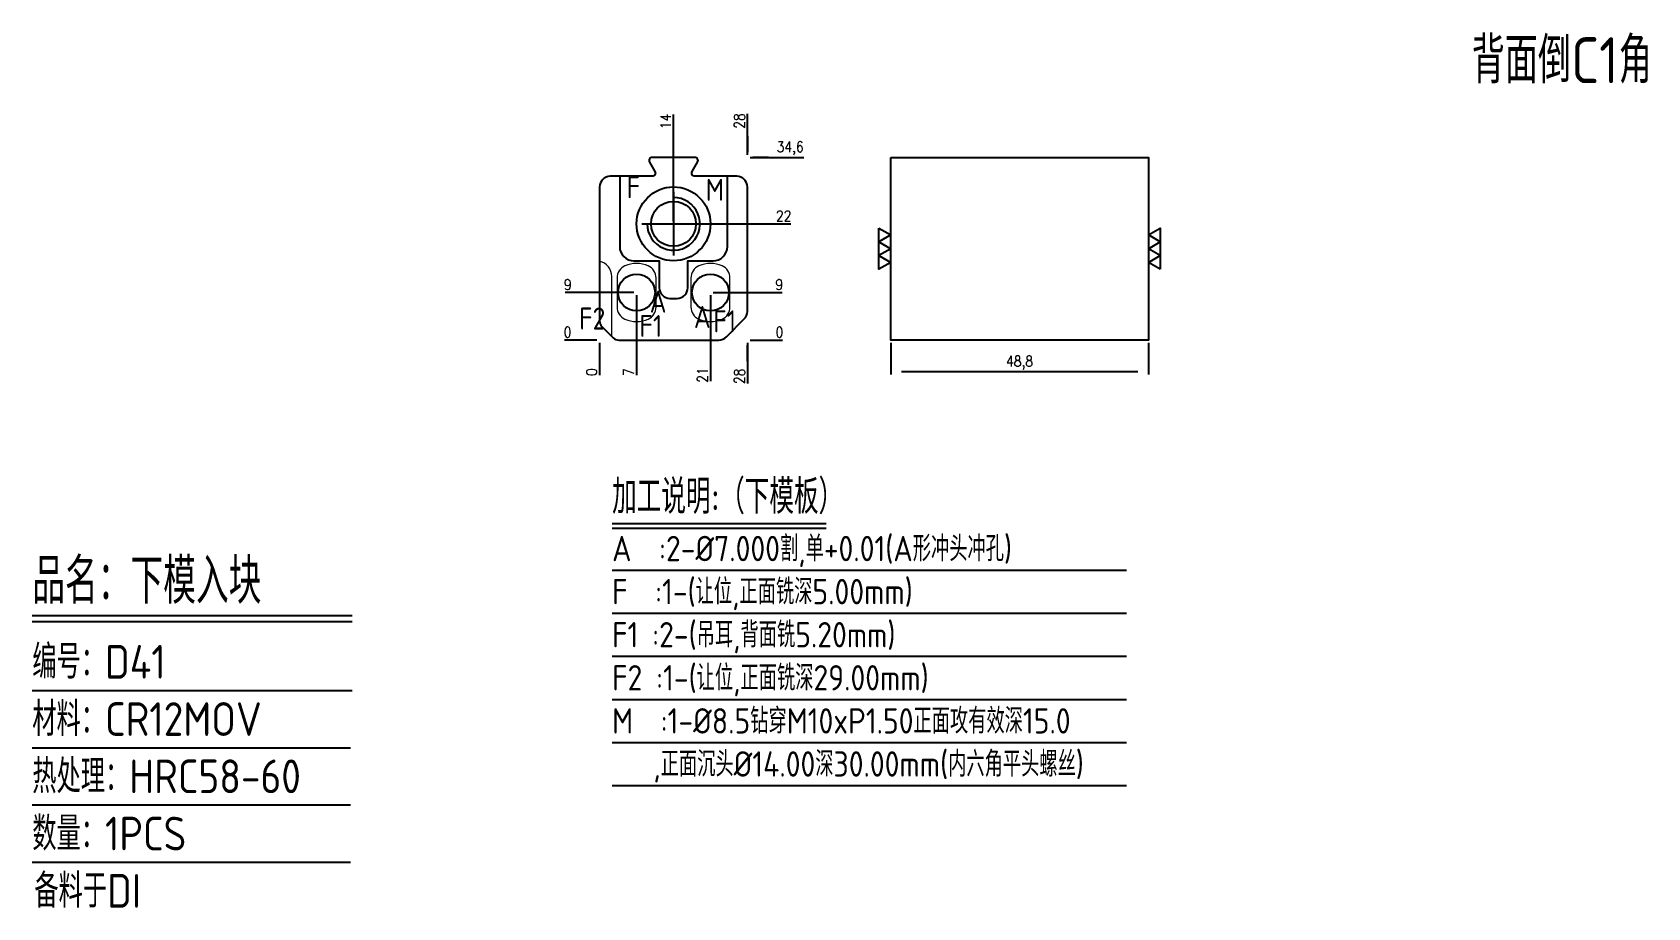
# Model space of a CAD drawing. Header units: millimetres. Extents: x 97462 to 97768, y -1099 to -933.
import ezdxf
from ezdxf.enums import TextEntityAlignment as Align

# ---------------------------------------------------------------- set-up
doc = ezdxf.new("R2010")
doc.units = ezdxf.units.MM
doc.linetypes.add('CENTER', pattern=[0])
doc.linetypes.add('DASHED', pattern=[0])
for name, color, linetype in [('DIE_P', 2, 'Continuous'), ('DIM', 4, 'Continuous'), ('TEXT', 4, 'Continuous')]:
    doc.layers.add(name, color=color, linetype=linetype)
doc.styles.add('gbenor', font='gbenor.shx', dxfattribs={"bigfont": 'gbcbig.shx'})
doc.styles.get("Standard").update_dxf_attribs({"font": 'txt.shx', "width": 0.85, "bigfont": 'ctxt.shx'})
doc.dimstyles.new('T-2-WX', dxfattribs={"dimtxt": 2, "dimasz": 2, "dimexe": 0.5, "dimexo": 0.5, "dimgap": 0.5, "dimtad": 1, "dimtxsty": 'Standard', "dimblk": 'OPEN30', "dimcen": 0, "dimazin": 3, "dimtfac": 1, "dimtmove": 0, "dimatfit": 3, "dimldrblk": 'OPEN30', "dimlwd": -1, "dimlwe": -1})

# ---------------------------------------------------------------- blocks, each defined once
blk = doc.blocks.new('*D7579')
at = {"layer": 'Defpoints', "color": 0}
for p in [(97624.6, -991.44), (97673.4, -991.44), (97624.6, -997.44)]:
    blk.add_point(p, dxfattribs=at)
at = {"layer": 'DIM', "color": 0}
for p, q in [((97624.6, -991.94), (97624.6, -997.94)), ((97673.4, -991.94), (97673.4, -997.94)), ((97671.4, -997.44), (97626.6, -997.44))]:
    blk.add_line(p, q, dxfattribs=at)
at = {"layer": 'DIM', "color": 0, "insert": (97649, -995.75), "char_height": 2, "attachment_point": 5}
blk.add_mtext('48,8', dxfattribs=at)
blk = doc.blocks.new('_Open30')
blk = doc.blocks.new('*D7580')
at = {"layer": 'Defpoints', "color": 0}
for p in [(97569.44, -991.44), (97597.44, -991.44), (97602.44, -991.44)]:
    blk.add_point(p, dxfattribs=at)
at = {"layer": 'DIM', "color": 0}
blk.add_line((97597.94, -991.44), (97604.07, -991.44), dxfattribs=at)
at = {"layer": 'DIM', "color": 0, "insert": (97603.5, -989.94), "char_height": 2, "attachment_point": 5}
blk.add_mtext('0', dxfattribs=at)
blk = doc.blocks.new('*D7581')
at = {"layer": 'Defpoints', "color": 0}
for p in [(97590.44, -982.44), (97602.44, -982.44), (97569.44, -991.44)]:
    blk.add_point(p, dxfattribs=at)
at = {"layer": 'DIM', "color": 0}
for p, q in [((97590.94, -982.44), (97594.44, -982.44)), ((97594.44, -982.44), (97598.44, -982.44)), ((97598.44, -982.44), (97603.99, -982.44))]:
    blk.add_line(p, q, dxfattribs=at)
at = {"layer": 'DIM', "color": 0, "insert": (97603.46, -980.94), "char_height": 2, "attachment_point": 5}
blk.add_mtext('9', dxfattribs=at)
blk = doc.blocks.new('*D7582')
at = {"layer": 'Defpoints', "color": 0}
for p in [(97583.44, -969.44), (97602.44, -969.44), (97569.44, -991.44)]:
    blk.add_point(p, dxfattribs=at)
at = {"layer": 'DIM', "color": 0}
for p, q in [((97583.94, -969.44), (97594.44, -969.44)), ((97594.44, -969.44), (97598.44, -969.44)), ((97598.44, -969.44), (97605.69, -969.44))]:
    blk.add_line(p, q, dxfattribs=at)
at = {"layer": 'DIM', "color": 0, "insert": (97604.31, -967.94), "char_height": 2, "attachment_point": 5}
blk.add_mtext('22', dxfattribs=at)
blk = doc.blocks.new('*D7583')
at = {"layer": 'Defpoints', "color": 0}
for p in [(97597.44, -956.84), (97602.44, -956.84), (97569.44, -991.44)]:
    blk.add_point(p, dxfattribs=at)
at = {"layer": 'DIM', "color": 0}
for p, q in [((97597.94, -956.84), (97601.44, -956.84)), ((97601.44, -956.84), (97598.44, -956.84)), ((97598.44, -956.84), (97608.12, -956.84))]:
    blk.add_line(p, q, dxfattribs=at)
at = {"layer": 'DIM', "color": 0, "insert": (97605.53, -955.15), "char_height": 2, "attachment_point": 5}
blk.add_mtext('34,6', dxfattribs=at)
blk = doc.blocks.new('*D7584')
at = {"layer": 'Defpoints', "color": 0}
for p in [(97564.44, -991.44), (97569.44, -991.44), (97569.44, -991.44)]:
    blk.add_point(p, dxfattribs=at)
at = {"layer": 'DIM', "color": 0}
blk.add_line((97568.94, -991.44), (97562.8, -991.44), dxfattribs=at)
at = {"layer": 'DIM', "color": 0, "insert": (97563.37, -989.94), "char_height": 2, "attachment_point": 5}
blk.add_mtext('0', dxfattribs=at)
blk = doc.blocks.new('*D7585')
at = {"layer": 'Defpoints', "color": 0}
for p in [(97564.44, -982.44), (97576.44, -982.44), (97569.44, -991.44)]:
    blk.add_point(p, dxfattribs=at)
at = {"layer": 'DIM', "color": 0}
for p, q in [((97568.44, -982.44), (97562.88, -982.44)), ((97572.44, -982.44), (97568.44, -982.44)), ((97575.94, -982.44), (97572.44, -982.44))]:
    blk.add_line(p, q, dxfattribs=at)
at = {"layer": 'DIM', "color": 0, "insert": (97563.41, -980.94), "char_height": 2, "attachment_point": 5}
blk.add_mtext('9', dxfattribs=at)
blk = doc.blocks.new('*D7586')
at = {"layer": 'Defpoints', "color": 0}
for p in [(97569.44, -991.44), (97597.44, -991.44), (97597.44, -996.44)]:
    blk.add_point(p, dxfattribs=at)
at = {"layer": 'DIM', "color": 0}
for p, q in [((97597.44, -991.94), (97597.44, -995.44)), ((97597.44, -995.44), (97597.44, -992.44)), ((97597.44, -992.44), (97597.44, -999.69))]:
    blk.add_line(p, q, dxfattribs=at)
at = {"layer": 'DIM', "color": 0, "insert": (97595.94, -998.31), "char_height": 2, "attachment_point": 5, "rotation": 90}
blk.add_mtext('28', dxfattribs=at)
blk = doc.blocks.new('*D7587')
at = {"layer": 'Defpoints', "color": 0}
for p in [(97590.44, -982.44), (97569.44, -991.44), (97590.44, -996.44)]:
    blk.add_point(p, dxfattribs=at)
at = {"layer": 'DIM', "color": 0}
for p, q in [((97590.44, -982.94), (97590.44, -988.44)), ((97590.44, -988.44), (97590.44, -992.44)), ((97590.44, -992.44), (97590.44, -999.2))]:
    blk.add_line(p, q, dxfattribs=at)
at = {"layer": 'DIM', "color": 0, "insert": (97588.94, -998.07), "char_height": 2, "attachment_point": 5, "rotation": 90}
blk.add_mtext('21', dxfattribs=at)
blk = doc.blocks.new('*D7588')
at = {"layer": 'Defpoints', "color": 0}
for p in [(97576.44, -982.44), (97569.44, -991.44), (97576.44, -996.44)]:
    blk.add_point(p, dxfattribs=at)
at = {"layer": 'DIM', "color": 0}
for p, q in [((97576.44, -982.94), (97576.44, -988.44)), ((97576.44, -988.44), (97576.44, -992.44)), ((97576.44, -992.44), (97576.44, -998.07))]:
    blk.add_line(p, q, dxfattribs=at)
at = {"layer": 'DIM', "color": 0, "insert": (97574.94, -997.5), "char_height": 2, "attachment_point": 5, "rotation": 90}
blk.add_mtext('7', dxfattribs=at)
blk = doc.blocks.new('*D7589')
at = {"layer": 'Defpoints', "color": 0}
for p in [(97569.44, -991.44), (97569.44, -991.44), (97569.44, -996.44)]:
    blk.add_point(p, dxfattribs=at)
at = {"layer": 'DIM', "color": 0}
blk.add_line((97569.44, -991.94), (97569.44, -998.07), dxfattribs=at)
at = {"layer": 'DIM', "color": 0, "insert": (97567.94, -997.5), "char_height": 2, "attachment_point": 5, "rotation": 90}
blk.add_mtext('0', dxfattribs=at)
blk = doc.blocks.new('*D7590')
at = {"layer": 'Defpoints', "color": 0}
for p in [(97597.44, -951.84), (97597.44, -956.84), (97569.44, -991.44)]:
    blk.add_point(p, dxfattribs=at)
at = {"layer": 'DIM', "color": 0}
for p, q in [((97597.44, -955.84), (97597.44, -948.59)), ((97597.44, -956.34), (97597.44, -952.84)), ((97597.44, -952.84), (97597.44, -955.84))]:
    blk.add_line(p, q, dxfattribs=at)
at = {"layer": 'DIM', "color": 0, "insert": (97595.94, -949.96), "char_height": 2, "attachment_point": 5, "rotation": 90}
blk.add_mtext('28', dxfattribs=at)
blk = doc.blocks.new('*D7591')
at = {"layer": 'Defpoints', "color": 0}
for p in [(97583.44, -951.84), (97583.44, -969.44), (97569.44, -991.44)]:
    blk.add_point(p, dxfattribs=at)
at = {"layer": 'DIM', "color": 0}
for p, q in [((97583.44, -955.84), (97583.44, -948.75)), ((97583.44, -959.84), (97583.44, -955.84)), ((97583.44, -968.94), (97583.44, -959.84))]:
    blk.add_line(p, q, dxfattribs=at)
at = {"layer": 'DIM', "color": 0, "insert": (97581.94, -950.04), "char_height": 2, "attachment_point": 5, "rotation": 90}
blk.add_mtext('14', dxfattribs=at)

msp = doc.modelspace()

# ---------------------------------------------------------------- linework, layer by layer
at = {"layer": 'DIE_P', "linetype": 'Continuous'}
msp.add_lwpolyline([(97579.399, -956.839, 0.5773503), (97578.879, -957.739), (97579.918, -959.537, -0.5773503), (97579.398, -960.437), (97571.437, -960.437, 0.4142136), (97569.437, -962.437), (97569.437, -987.816, 0.1989124), (97569.876, -988.877), (97571.998, -990.998, 0.1989124), (97573.058, -991.437), (97592.033, -991.437, 0.1989124), (97593.447, -990.852), (97596.851, -987.447, 0.1989124), (97597.437, -986.033), (97597.437, -962.437, 0.4142136), (97595.437, -960.437), (97587.476, -960.437, -0.5773503), (97586.957, -959.537), (97587.995, -957.739, 0.5773503), (97587.475, -956.839)], format="xyb", close=True, dxfattribs=at)
at = {"layer": 'DIE_P', "color": 94, "linetype": 'Continuous'}
msp.add_lwpolyline([(97573.238, -960.437), (97573.238, -973.738, 0.4142136), (97575.938, -976.438), (97580.734, -976.438), (97580.734, -981.557, 0.4142136), (97582.734, -983.557), (97584.143, -983.557, 0.4142136), (97586.143, -981.557), (97586.143, -976.438), (97590.938, -976.438, 0.4142135), (97593.638, -973.738), (97593.638, -960.437), (97587.476, -960.437, -0.5773503), (97586.957, -959.537), (97587.995, -957.739, 0.5773503), (97587.475, -956.839), (97579.399, -956.839, 0.5773503), (97578.879, -957.739), (97579.918, -959.537, -0.5773503), (97579.398, -960.437)], format="xyb", close=True, dxfattribs=at)
at = {"layer": 'DIE_P', "linetype": 'CENTER'}
for points in [[(97583.437, -963.437), (97583.437, -975.437)], [(97577.437, -969.437), (97589.437, -969.437)]]:
    msp.add_lwpolyline(points, dxfattribs=at)
at = {"layer": 'DIE_P'}
msp.add_lwpolyline([(97578.437, -969.437, 2.4142136), (97583.437, -964.437)], format="xyb", dxfattribs=at)
at = {"layer": 'DIE_P', "color": 94, "linetype": 'Continuous', "lineweight": 15}
msp.add_lwpolyline([(97571.747, -990.747), (97571.747, -979.437, 0.347762), (97569.437, -976.518), (97569.437, -987.816, 0.1989124), (97569.876, -988.877)], format="xyb", close=True, dxfattribs=at)
at = {"layer": 'DIE_P', "color": 52, "linetype": 'DASHED', "lineweight": 15, "ltscale": 0.1}
for points in [[(97578.637, -977.397, 0.2087122), (97574.237, -977.397, 0.2982166), (97572.737, -979.688), (97572.737, -985.187, 0.2982166), (97574.237, -987.478, 0.2087122), (97578.637, -987.478, 0.2982166), (97580.137, -985.187), (97580.137, -979.688, 0.2982166)], [(97592.637, -977.397, 0.2087122), (97588.237, -977.397, 0.2982166), (97586.737, -979.688), (97586.737, -985.187, 0.2982166), (97588.237, -987.478, 0.2087122), (97592.637, -987.478, 0.2982166), (97594.137, -985.187), (97594.137, -979.688, 0.2982166)]]:
    msp.add_lwpolyline(points, format="xyb", close=True, dxfattribs=at)
at = {"layer": 'DIE_P', "linetype": 'Continuous'}
msp.add_circle((97583.437, -969.437), 7, dxfattribs=at)
at = {"layer": 'DIE_P'}
msp.add_circle((97583.437, -969.437), 4.25, dxfattribs=at)
at = {"layer": 'DIE_P', "color": 1}
for centre in [(97576.437, -982.437), (97590.437, -982.437)]:
    msp.add_circle(centre, 3.5, dxfattribs=at)
at = {"layer": 'DIM', "color": 4, "linetype": 'Continuous', "lineweight": 25}
for p, q in [((97461.966, -1043.607), (97522.536, -1043.607)), ((97461.966, -1044.723), (97522.536, -1044.723)), ((97461.966, -1057.8), (97522.536, -1057.8)), ((97461.966, -1068.644), (97522.273, -1068.644)), ((97461.966, -1079.488), (97522.273, -1079.488)), ((97461.966, -1090.332), (97522.273, -1090.332))]:
    msp.add_line(p, q, dxfattribs=at)
at = {"layer": 'TEXT', "color": 3}
for p, q in [((97571.8, -1026.198), (97612.35, -1026.198)), ((97571.8, -1027.038), (97612.35, -1027.038))]:
    msp.add_line(p, q, dxfattribs=at)
at = {"layer": 'TEXT', "color": 3, "linetype": 'Continuous'}
for p, q in [((97571.8, -1035.006), (97669.257, -1035.006)), ((97571.8, -1043.166), (97669.257, -1043.166)), ((97571.8, -1051.326), (97669.257, -1051.326)), ((97571.8, -1059.486), (97669.257, -1059.486)), ((97571.8, -1067.646), (97669.257, -1067.646)), ((97571.8, -1075.806), (97669.257, -1075.806))]:
    msp.add_line(p, q, dxfattribs=at)
at = {"layer": 'TEXT', "color": 2}
msp.add_lwpolyline([(97624.598, -956.839), (97673.398, -956.839), (97673.398, -991.437), (97624.598, -991.437)], close=True, dxfattribs=at)
at = {"layer": 'TEXT'}
for points in [[(97622.348, -970.241), (97624.598, -971.54), (97622.348, -972.839), (97624.598, -974.138), (97622.348, -975.437), (97624.598, -976.736), (97622.348, -978.035), (97622.348, -970.241)], [(97675.648, -978.035), (97673.398, -976.736), (97675.648, -975.437), (97673.398, -974.138), (97675.648, -972.839), (97673.398, -971.54), (97675.648, -970.241), (97675.648, -978.035)]]:
    msp.add_lwpolyline(points, close=True, dxfattribs=at)

# ---------------------------------------------------------------- texts
at = {"layer": 'DIM', "color": 3, "linetype": 'Continuous', "lineweight": 25, "style": 'gbenor'}
for s, height, p in [('品名：下模入块', 8.6113, (97461.966, -1041.375)), ('编号：D41', 6.3788, (97461.966, -1055.567)), ('材料：CR12MOV', 6.3788, (97461.966, -1066.411)), ('热处理：HRC58-60', 6.37877, (97461.966, -1077.255)), ('数量：1PCS', 6.3788, (97461.966, -1088.099)), ('备料于DI', 6.3788, (97462.355, -1098.943))]:
    msp.add_text(s, height=height, dxfattribs=at).set_placement(p)
at = {"layer": 'TEXT', "color": 4, "lineweight": 18, "style": 'gbenor'}
msp.add_text('背面倒C1角', height=8.7044, dxfattribs=at).set_placement((97734.663, -942.804))
at = {"layer": 'TEXT', "color": 4, "style": 'gbenor'}
for s, p in [('F', (97575.834, -962.498)), ('M', (97591.271, -962.987)), ('A', (97580.514, -984.172)), ('F2 ', (97569.17, -987.37)), ('A', (97588.893, -987.074)), ('F1 ', (97580.271, -988.767)), ('F1 ', (97594.274, -987.903))]:
    msp.add_text(s, height=4.16, dxfattribs=at).set_placement(p, align=Align.MIDDLE_CENTER)
for s, height, p in [('加工说明:（下模板）', 6.48, (97571.8, -1024.35)), ('F  :1-(让位,正面铣深5.00mm)', 4.8, (97571.8, -1041.486)), ('F1 :2-(吊耳,背面铣5.20mm)', 4.8, (97571.8, -1049.646)), ('F2 :1-(让位,正面铣深29.00mm)', 4.8, (97571.8, -1057.806)), ('M  :1-%%C8.5钻穿M10xP1.50正面攻有效深15.0', 4.8, (97571.8, -1065.966)), ('   ,正面沉头%%c14.00深30.00mm(内六角平头螺丝)', 4.8, (97571.8, -1074.126))]:
    msp.add_text(s, height=height, dxfattribs=at).set_placement(p)
at = {"layer": 'TEXT', "color": 1, "style": 'gbenor'}
msp.add_text('A  :2-%%C7.000割,单+0.01(A形冲头冲孔)', height=4.8, dxfattribs=at).set_placement((97571.8, -1033.326))

# ---------------------------------------------------------------- dimensions: what is measured, and where the dimension line sits
at = {"layer": 'DIM'}
for feature_location, offset, dtype, origin, picture, middle in [((97597.437, -956.839), (0, 5), 1, (97569.437, -991.437), '*D7590', (97595.937, -949.963)), ((97583.437, -969.437), (0, 17.598), 1, (97569.437, -991.437), '*D7591', (97581.937, -950.044)), ((97597.437, -956.839), (5, 0), 0, (97569.437, -991.437), '*D7583', (97605.528, -955.149)), ((97583.437, -969.437), (19, 0), 0, (97569.437, -991.437), '*D7582', (97604.313, -967.937)), ((97576.437, -982.437), (-12, 0), 0, (97569.437, -991.437), '*D7585', (97563.411, -980.937)), ((97590.437, -982.437), (12, 0), 0, (97569.437, -991.437), '*D7581', (97603.463, -980.937)), ((97590.437, -982.437), (0, -14), 1, (97569.437, -991.437), '*D7587', (97588.937, -998.071)), ((97576.437, -982.437), (0, -14), 1, (97569.437, -991.437), '*D7588', (97574.937, -997.504)), ((97569.43715747, -991.437339558), (-5, 0), 0, (97569.43715747, -991.437339558), '*D7584', (97563.370490803, -989.937339558)), ((97569.43715747, -991.437339558), (0, -5), 1, (97569.43715747, -991.437339558), '*D7589', (97567.93715747, -997.504006225)), ((97597.43715749, -991.437339558), (5, 0), 0, (97569.43715747, -991.437339558), '*D7580', (97603.503824156, -989.937339558)), ((97597.437, -991.437), (0, -5), 1, (97569.437, -991.437), '*D7586', (97595.937, -998.314))]:
    dim = msp.add_ordinate_dim(feature_location=feature_location, offset=offset, dtype=dtype, origin=origin, dimstyle='T-2-WX', dxfattribs=at)
    dim.commit()
    dim.dimension.update_dxf_attribs({"geometry": picture, "text_midpoint": middle})
dim = msp.add_linear_dim(base=(97624.598, -997.437), p1=(97673.398, -991.437), p2=(97624.598, -991.437), dimstyle='T-2-WX', dxfattribs=at)
dim.commit()
dim.dimension.update_dxf_attribs({"geometry": '*D7579', "text_midpoint": (97648.998, -995.747)})

doc.saveas('drawing.dxf')
